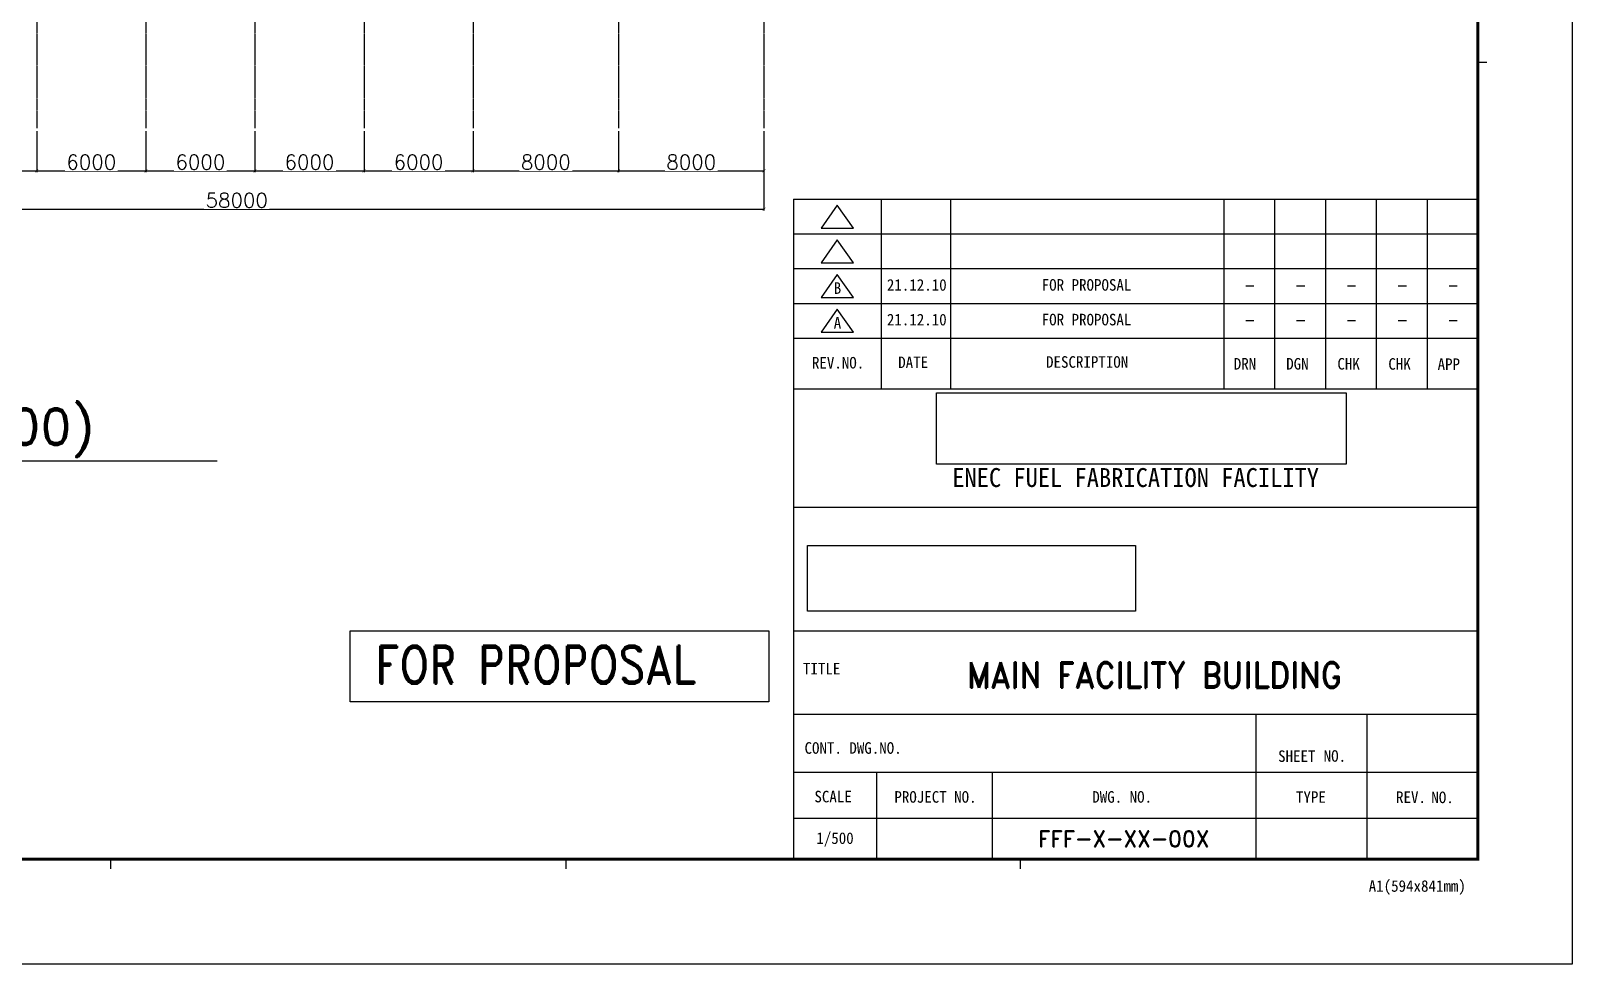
# Model space of a CAD drawing. Header units: millimetres. Extents: x -232466 to 860779, y -177975 to 311634.
# Drawn here: x 538751 to 623529, y -9860 to 41471 of the extents above; entities that cross this region are included whole.
import ezdxf
from ezdxf.enums import TextEntityAlignment as Align

# ---------------------------------------------------------------- set-up
doc = ezdxf.new("R2010")
doc.units = ezdxf.units.MM
doc.header["$XCLIPFRAME"] = 2
doc.linetypes.add('AXES', pattern=[50.8, 31.75, -6.35, 6.35, -6.35])
doc.linetypes.add('CENTER', pattern=[2, 1.25, -0.25, 0.25, -0.25])
for name, color, linetype in [('Center Line', 1, 'CENTER'), ('dim', 7, 'Continuous'), ('TEXT1', 7, 'Continuous'), ('TITLEBOX', 7, 'Continuous'), ('TXT', 2, 'Continuous')]:
    doc.layers.add(name, color=color, linetype=linetype)
doc.layers.add('TEXT', color=7, linetype='Continuous', lineweight=15)
doc.styles.add('RD20', font='ROMAND.SHX', dxfattribs={"width": 0.8, "height": 2})
doc.styles.add('RD6', font='ROMAND.shx', dxfattribs={"width": 0.83, "height": 6})
doc.styles.add('ROMAND', font='romand')
doc.styles.add('RomanS', font='romans.shx')
doc.styles.add('돋움체', font='')
doc.styles.get('돋움체').set_extended_font_data('DotumChe')
doc.dimstyles.new('HYUNDAI', dxfattribs={"dimscale": 120, "dimtxt": 3, "dimasz": 3, "dimexe": 1, "dimexo": 2, "dimgap": 1, "dimtad": 1, "dimdec": 0, "dimdsep": 46, "dimtxsty": 'RomanS', "dimcen": 0, "dimclrd": 256, "dimclre": 256, "dimclrt": 3, "dimadec": 0, "dimazin": 0, "dimtfac": 1, "dimtdec": 0, "dimtix": 1, "dimtmove": 2, "dimatfit": 3, "dimfxl": 1, "dimtvp": 1, "dimtolj": 1, "dimarcsym": 0})
picture_1 = doc.add_image_def('image1', size_in_pixel=(850, 283))
picture_2 = doc.add_image_def('image2.jpg', size_in_pixel=(500, 87))

# ---------------------------------------------------------------- blocks, each defined once
blk = doc.blocks.new('_ArchTick')
at = {"color": 0, "linetype": 'ByBlock', "const_width": 0.15}
blk.add_lwpolyline([(-0.5, -0.5), (0.5, 0.5)], dxfattribs=at)
blk = doc.blocks.new('*D436')
at = {"layer": 'Defpoints', "color": 0}
for p in [(533077, 36118), (539077, 36118), (539077, 33770)]:
    blk.add_point(p, dxfattribs=at)
at = {"layer": 'dim', "lineweight": -2}
for p, q in [((533077, 35958), (533077, 33690)), ((539077, 35958), (539077, 33690)), ((533077, 33770), (539077, 33770))]:
    blk.add_line(p, q, dxfattribs=at)
at = {"layer": 'dim', "lineweight": -2, "xscale": 160, "yscale": 160, "zscale": 160, "rotation": 180}
blk.add_blockref('_ArchTick', (533077, 33770), dxfattribs=at)
at = {"layer": 'dim', "lineweight": -2, "xscale": 160, "yscale": 160, "zscale": 160}
blk.add_blockref('_ArchTick', (539077, 33770), dxfattribs=at)
at = {"layer": 'dim', "color": 0, "insert": (536077, 34250), "char_height": 800, "attachment_point": 5, "style": 'RomanS', "bg_fill": 3, "box_fill_scale": 1.1, "bg_fill_color": 257, "bg_fill_transparency": 0}
blk.add_mtext('\\A1;\\H0.025x;\\H40x;6000', dxfattribs=at)
blk = doc.blocks.new('*D437')
at = {"layer": 'Defpoints', "color": 0}
for p in [(539077, 36118), (545077, 36118), (545077, 33770)]:
    blk.add_point(p, dxfattribs=at)
at = {"layer": 'dim', "lineweight": -2}
for p, q in [((539077, 35958), (539077, 33690)), ((545077, 35958), (545077, 33690)), ((539077, 33770), (545077, 33770))]:
    blk.add_line(p, q, dxfattribs=at)
at = {"layer": 'dim', "lineweight": -2, "xscale": 160, "yscale": 160, "zscale": 160, "rotation": 180}
blk.add_blockref('_ArchTick', (539077, 33770), dxfattribs=at)
at = {"layer": 'dim', "lineweight": -2, "xscale": 160, "yscale": 160, "zscale": 160}
blk.add_blockref('_ArchTick', (545077, 33770), dxfattribs=at)
at = {"layer": 'dim', "color": 0, "insert": (542077, 34250), "char_height": 800, "attachment_point": 5, "style": 'RomanS', "bg_fill": 3, "box_fill_scale": 1.1, "bg_fill_color": 257, "bg_fill_transparency": 0}
blk.add_mtext('\\A1;\\H0.025x;\\H40x;6000', dxfattribs=at)
blk = doc.blocks.new('*D438')
at = {"layer": 'Defpoints', "color": 0}
for p in [(545077, 36118), (551077, 36118), (551077, 33770)]:
    blk.add_point(p, dxfattribs=at)
at = {"layer": 'dim', "lineweight": -2}
for p, q in [((545077, 35958), (545077, 33690)), ((551077, 35958), (551077, 33690)), ((545077, 33770), (551077, 33770))]:
    blk.add_line(p, q, dxfattribs=at)
at = {"layer": 'dim', "lineweight": -2, "xscale": 160, "yscale": 160, "zscale": 160, "rotation": 180}
blk.add_blockref('_ArchTick', (545077, 33770), dxfattribs=at)
at = {"layer": 'dim', "lineweight": -2, "xscale": 160, "yscale": 160, "zscale": 160}
blk.add_blockref('_ArchTick', (551077, 33770), dxfattribs=at)
at = {"layer": 'dim', "color": 0, "insert": (548077, 34250), "char_height": 800, "attachment_point": 5, "style": 'RomanS', "bg_fill": 3, "box_fill_scale": 1.1, "bg_fill_color": 257, "bg_fill_transparency": 0}
blk.add_mtext('\\A1;\\H0.025x;\\H40x;6000', dxfattribs=at)
blk = doc.blocks.new('*D439')
at = {"layer": 'Defpoints', "color": 0}
for p in [(551077, 36118), (557077, 36118), (557077, 33770)]:
    blk.add_point(p, dxfattribs=at)
at = {"layer": 'dim', "lineweight": -2}
for p, q in [((551077, 35958), (551077, 33690)), ((557077, 35958), (557077, 33690)), ((551077, 33770), (557077, 33770))]:
    blk.add_line(p, q, dxfattribs=at)
at = {"layer": 'dim', "lineweight": -2, "xscale": 160, "yscale": 160, "zscale": 160, "rotation": 180}
blk.add_blockref('_ArchTick', (551077, 33770), dxfattribs=at)
at = {"layer": 'dim', "lineweight": -2, "xscale": 160, "yscale": 160, "zscale": 160}
blk.add_blockref('_ArchTick', (557077, 33770), dxfattribs=at)
at = {"layer": 'dim', "color": 0, "insert": (554077, 34250), "char_height": 800, "attachment_point": 5, "style": 'RomanS', "bg_fill": 3, "box_fill_scale": 1.1, "bg_fill_color": 257, "bg_fill_transparency": 0}
blk.add_mtext('\\A1;\\H0.025x;\\H40x;6000', dxfattribs=at)
blk = doc.blocks.new('*D440')
at = {"layer": 'Defpoints', "color": 0}
for p in [(557077, 36118), (563077, 36118), (563077, 33770)]:
    blk.add_point(p, dxfattribs=at)
at = {"layer": 'dim', "lineweight": -2}
for p, q in [((557077, 35958), (557077, 33690)), ((563077, 35958), (563077, 33690)), ((557077, 33770), (563077, 33770))]:
    blk.add_line(p, q, dxfattribs=at)
at = {"layer": 'dim', "lineweight": -2, "xscale": 160, "yscale": 160, "zscale": 160, "rotation": 180}
blk.add_blockref('_ArchTick', (557077, 33770), dxfattribs=at)
at = {"layer": 'dim', "lineweight": -2, "xscale": 160, "yscale": 160, "zscale": 160}
blk.add_blockref('_ArchTick', (563077, 33770), dxfattribs=at)
at = {"layer": 'dim', "color": 0, "insert": (560077, 34250), "char_height": 800, "attachment_point": 5, "style": 'RomanS', "bg_fill": 3, "box_fill_scale": 1.1, "bg_fill_color": 257, "bg_fill_transparency": 0}
blk.add_mtext('\\A1;\\H0.025x;\\H40x;6000', dxfattribs=at)
blk = doc.blocks.new('*D441')
at = {"layer": 'Defpoints', "color": 0}
for p in [(563077, 36118), (571077, 36118), (571077, 33770)]:
    blk.add_point(p, dxfattribs=at)
at = {"layer": 'dim', "lineweight": -2}
for p, q in [((563077, 35958), (563077, 33690)), ((571077, 35958), (571077, 33690)), ((563077, 33770), (571077, 33770))]:
    blk.add_line(p, q, dxfattribs=at)
at = {"layer": 'dim', "lineweight": -2, "xscale": 160, "yscale": 160, "zscale": 160, "rotation": 180}
blk.add_blockref('_ArchTick', (563077, 33770), dxfattribs=at)
at = {"layer": 'dim', "lineweight": -2, "xscale": 160, "yscale": 160, "zscale": 160}
blk.add_blockref('_ArchTick', (571077, 33770), dxfattribs=at)
at = {"layer": 'dim', "color": 0, "insert": (567077, 34250), "char_height": 800, "attachment_point": 5, "style": 'RomanS', "bg_fill": 3, "box_fill_scale": 1.1, "bg_fill_color": 257, "bg_fill_transparency": 0}
blk.add_mtext('\\A1;\\H0.025x;\\H40x;8000', dxfattribs=at)
blk = doc.blocks.new('*D442')
at = {"layer": 'Defpoints', "color": 0}
for p in [(521077, 36118), (579077, 36118), (579077, 31670)]:
    blk.add_point(p, dxfattribs=at)
at = {"layer": 'dim', "lineweight": -2}
for p, q in [((521077, 35958), (521077, 31590)), ((579077, 35958), (579077, 31590)), ((521077, 31670), (579077, 31670))]:
    blk.add_line(p, q, dxfattribs=at)
at = {"layer": 'dim', "lineweight": -2, "xscale": 160, "yscale": 160, "zscale": 160, "rotation": 180}
blk.add_blockref('_ArchTick', (521077, 31670), dxfattribs=at)
at = {"layer": 'dim', "lineweight": -2, "xscale": 160, "yscale": 160, "zscale": 160}
blk.add_blockref('_ArchTick', (579077, 31670), dxfattribs=at)
at = {"layer": 'dim', "color": 0, "insert": (550077, 32150), "char_height": 800, "attachment_point": 5, "style": 'RomanS', "bg_fill": 3, "box_fill_scale": 1.1, "bg_fill_color": 257, "bg_fill_transparency": 0}
blk.add_mtext('\\A1;\\H0.025x;\\H40x;58000', dxfattribs=at)
blk = doc.blocks.new('*D855')
at = {"layer": 'Defpoints', "color": 0}
for p in [(571077, 36118), (579077, 36118), (579077, 33770)]:
    blk.add_point(p, dxfattribs=at)
at = {"layer": 'dim', "lineweight": -2}
for p, q in [((571077, 35958), (571077, 33690)), ((579077, 35958), (579077, 33690)), ((571077, 33770), (579077, 33770))]:
    blk.add_line(p, q, dxfattribs=at)
at = {"layer": 'dim', "lineweight": -2, "xscale": 160, "yscale": 160, "zscale": 160, "rotation": 180}
blk.add_blockref('_ArchTick', (571077, 33770), dxfattribs=at)
at = {"layer": 'dim', "lineweight": -2, "xscale": 160, "yscale": 160, "zscale": 160}
blk.add_blockref('_ArchTick', (579077, 33770), dxfattribs=at)
at = {"layer": 'dim', "color": 0, "insert": (575077, 34250), "char_height": 800, "attachment_point": 5, "style": 'RomanS', "bg_fill": 3, "box_fill_scale": 1.1, "bg_fill_color": 257, "bg_fill_transparency": 0}
blk.add_mtext('\\A1;\\H0.025x;\\H40x;8000', dxfattribs=at)

msp = doc.modelspace()

# ---------------------------------------------------------------- linework, layer by layer
msp.add_line((618343.6, -1836.7), (618343.6, -4126.3))
msp.add_lwpolyline([(493793.4, 17825.3), (549006.5, 17825.3)])
at = {"layer": 'Center Line', "linetype": 'AXES'}
for p, q in [((539076.7, 119292.5), (539076.7, 36118.4)), ((545076.7, 119292.5), (545076.7, 36118.4)), ((551076.7, 119292.5), (551076.7, 36118.4)), ((557076.7, 119292.5), (557076.7, 36118.4)), ((563076.7, 119292.5), (563076.7, 36118.4)), ((571076.7, 119292.5), (571076.7, 36118.4))]:
    msp.add_line(p, q, dxfattribs=at)
at = {"layer": 'TITLEBOX', "color": 4, "linetype": 'Continuous'}
for p, q in [((618843.6, 39733.4), (618343.6, 39733.4)), ((543153.6, -4610.1), (543153.6, -4110.1)), ((543153.6, -4610.1), (543153.6, -4110.1)), ((568187.9, -4610.1), (568187.9, -4110.1)), ((568187.9, -4610.1), (568187.9, -4110.1)), ((593187.9, -4610.1), (593187.9, -4110.1))]:
    msp.add_line(p, q, dxfattribs=at)
at = {"layer": 'TITLEBOX'}
for p, q in [((580693.1, 32207), (618343.6, 32207)), ((580693.1, 32207), (580693.1, -4126.3)), ((580693.1, 32207), (618343.6, 32207)), ((580693.1, 32207), (580693.1, -4126.3)), ((583109.8, 31889), (582219.5, 30617)), ((583109.8, 31889), (582219.5, 30617)), ((584000.2, 30617), (583109.8, 31889)), ((584000.2, 30617), (583109.8, 31889)), ((585526.6, 32207), (585526.6, 21776.7)), ((585526.6, 32207), (585526.6, 21776.7)), ((589342.5, 32207), (589342.5, 21776.7)), ((589342.5, 32207), (589342.5, 21776.7)), ((604363, 32197.7), (604363, 21776.7)), ((604363, 32197.7), (604363, 21776.7)), ((607159.1, 32197.7), (607159.1, 21776.7)), ((607159.1, 32197.7), (607159.1, 21776.7)), ((609955.2, 32197.7), (609955.2, 21776.7)), ((609955.2, 32197.7), (609955.2, 21776.7)), ((612751.4, 32197.7), (612751.4, 21776.7)), ((612751.4, 32197.7), (612751.4, 21776.7)), ((615547.5, 32197.7), (615547.5, 21776.7)), ((615547.5, 32197.7), (615547.5, 21776.7)), ((582219.5, 30617), (584000.2, 30617)), ((582219.5, 30617), (584000.2, 30617)), ((580693.1, 30299), (618343.6, 30299)), ((580693.1, 30299), (618343.6, 30299)), ((583109.8, 29981), (582219.5, 28709)), ((583109.8, 29981), (582219.5, 28709)), ((584000.2, 28709), (583109.8, 29981)), ((584000.2, 28709), (583109.8, 29981)), ((580693.1, 28391), (618343.6, 28391)), ((580693.1, 28391), (618343.6, 28391)), ((582219.5, 28709), (584000.2, 28709)), ((582219.5, 28709), (584000.2, 28709)), ((583109.8, 28073), (582219.5, 26801)), ((583109.8, 28073), (582219.5, 26801)), ((584000.2, 26801), (583109.8, 28073)), ((584000.2, 26801), (583109.8, 28073)), ((580693.1, 26483.1), (618343.6, 26483.1)), ((580693.1, 26483.1), (618343.6, 26483.1)), ((582219.5, 26801), (584000.2, 26801)), ((582219.5, 26801), (584000.2, 26801)), ((583109.8, 26165.1), (582219.5, 24893.1)), ((583109.8, 26165.1), (582219.5, 24893.1)), ((584000.2, 24893.1), (583109.8, 26165.1)), ((584000.2, 24893.1), (583109.8, 26165.1)), ((582219.5, 24893.1), (584000.2, 24893.1)), ((582219.5, 24893.1), (584000.2, 24893.1)), ((580693.1, 24575.1), (618343.6, 24575.1)), ((580693.1, 24575.1), (618343.6, 24575.1)), ((580693.1, 21776.7), (618343.6, 21776.7)), ((580693.1, 21776.7), (618343.6, 21776.7)), ((580693.1, 15279), (618343.6, 15279)), ((580693.1, 15279), (618343.6, 15279)), ((580693.1, 8466.3), (618343.6, 8466.3)), ((580693.1, 8466.3), (618343.6, 8466.3)), ((580693.1, 3887.2), (618343.6, 3887.2)), ((580693.1, 3887.2), (618343.6, 3887.2)), ((606132.7, 3887.2), (606132.7, -4126.3)), ((606132.7, 3887.2), (606132.7, -4126.3)), ((612238.2, 3887.2), (612238.2, -4126.3)), ((612238.2, 3887.2), (612238.2, -4126.3)), ((580693.1, 707.3), (618343.6, 707.3)), ((580693.1, 707.3), (618343.6, 707.3)), ((585272.2, 707.3), (585272.2, -4126.3)), ((585272.2, 707.3), (585272.2, -4126.3)), ((591632.1, 707.3), (591632.1, -4126.3)), ((591632.1, 707.3), (591632.1, -4126.3)), ((580693.1, -1836.7), (618343.6, -1836.7)), ((580693.1, -1836.7), (618343.6, -1836.7))]:
    msp.add_line(p, q, dxfattribs=at)
at = {"layer": 'TITLEBOX', "color": 30, "linetype": 'Continuous'}
for p, q in [((556318.9, 8466.3), (579347.3, 8466.3)), ((556318.9, 4559.4), (556318.9, 8466.3)), ((579347.3, 8466.3), (579347.3, 4559.4)), ((579347.3, 4559.4), (556318.9, 4559.4)), ((593187.9, -4610.1), (593187.9, -4110.1))]:
    msp.add_line(p, q, dxfattribs=at)
at = {"layer": 'TITLEBOX', "color": 30}
msp.add_line((618343.6, -4126.3), (618343.6, -4088.4), dxfattribs=at)
at = {"layer": 'TITLEBOX', "color": 7}
msp.add_lwpolyline([(413278.6, 138640.2), (623528.6, 138640.2), (623528.6, -9859.8), (413278.6, -9859.8)], close=True, dxfattribs=at)
at = {"layer": 'TITLEBOX', "color": 4, "const_width": 175}
msp.add_lwpolyline([(418278.6, 133640.2), (618343.6, 133640.2), (618343.6, -4088.4), (418278.6, -4088.4)], close=True, dxfattribs=at)

# ---------------------------------------------------------------- texts
at = {"layer": 'TEXT', "color": 7, "style": '돋움체'}
for s, height, p in [('B', 636, (583118.3, 27324.2)), ('21.12.10', 635.99, (587481.3, 27497.7)), ('FOR PROPOSAL', 635.989, (596817.2, 27497.7)), ('A', 636, (583118.3, 25416.2)), ('21.12.10', 635.99, (587481.3, 25589.7)), ('FOR PROPOSAL', 635.989, (596817.2, 25589.7))]:
    msp.add_text(s, height=height, dxfattribs=at).set_placement(p, align=Align.MIDDLE_CENTER)
msp.add_text('1/500', height=635.99, dxfattribs=at).set_placement((582982.6, -2981.5), align=Align.MIDDLE)
at = {"layer": 'TEXT1', "color": 3, "style": 'ROMAND'}
msp.add_text('1ST FLOOR PLAN (FL+5.500)', height=2000, dxfattribs=at).set_placement((502593.4, 18700))
at = {"layer": 'TITLEBOX', "style": '돋움체'}
for s, height, p in [('REV.NO.', 635.99, (581713.5, 22898.3)), ('REV.NO.', 635.99, (581713.5, 22898.3)), ('DATE', 635.99, (586459.1, 22923.7)), ('DATE', 635.99, (586459.1, 22923.7)), ('DESCRIPTION', 635.989, (594590.4, 22940.6)), ('DESCRIPTION', 635.989, (594590.4, 22940.6)), ('DRN', 635.99, (604916.2, 22840.8)), ('DRN', 635.99, (604916.2, 22840.8)), ('DGN', 635.99, (607800.8, 22840.8)), ('DGN', 635.99, (607800.8, 22840.8)), ('CHK', 635.99, (610617.1, 22840.8)), ('CHK', 635.99, (610617.1, 22840.8)), ('CHK', 635.99, (613418.1, 22833.8)), ('CHK', 635.99, (613418.1, 22833.8)), ('APP', 635.99, (616127.3, 22820.7)), ('APP', 635.99, (616127.3, 22820.7)), ('TITLE', 635.99, (581220.8, 6073.5)), ('TITLE', 635.99, (581220.8, 6073.5)), ('CONT. DWG.NO.', 635.989, (581307.3, 1711.8)), ('CONT. DWG.NO.', 635.989, (581307.3, 1711.8)), ('SHEET', 635.99, (607354.6, 1263)), ('SHEET', 635.99, (607354.6, 1263)), ('NO.', 635.99, (609860.7, 1272.5)), ('NO.', 635.99, (609860.7, 1272.5)), ('SCALE', 635.99, (581850.9, -960.8)), ('SCALE', 635.99, (581850.9, -960.8)), ('PROJECT NO.', 635.989, (586248.9, -979.7)), ('PROJECT NO.', 635.989, (586248.9, -979.7)), ('DWG. NO.', 635.99, (597133.5, -979.7)), ('DWG. NO.', 635.99, (597133.5, -979.7)), ('TYPE', 635.99, (608337.4, -986.2)), ('TYPE', 635.99, (608337.4, -986.2)), ('REV.', 635.99, (613841.1, -993)), ('REV.', 635.99, (613841.1, -993)), ('NO.', 635.99, (615782.1, -1004.7)), ('NO.', 635.99, (615782.1, -1004.7))]:
    msp.add_text(s, height=height, dxfattribs=at).set_placement(p)
at = {"layer": 'TITLEBOX', "color": 3, "style": '돋움체'}
msp.add_text('ENEC FUEL FABRICATION FACILITY', height=1040.473, dxfattribs=at).set_placement((599518.4, 16903.4), align=Align.MIDDLE)
at = {"layer": 'TITLEBOX', "color": 0, "style": '돋움체'}
msp.add_text('A1(594x841mm)', height=635.989, dxfattribs=at).set_placement((612337.8, -5877.2))
at = {"layer": 'TXT', "color": 7, "style": 'RD20', "width": 0.83}
for p in [(605801, 27149), (608597.1, 27149), (611393.2, 27149), (614189.4, 27149), (616985.5, 27149), (605801, 25241), (608597.1, 25241), (611393.2, 25241), (614189.4, 25241), (616985.5, 25241)]:
    msp.add_text('-', height=706.9, dxfattribs=at).set_placement(p, align=Align.CENTER)
at = {"layer": 'TXT', "color": 30, "linetype": 'Continuous', "style": 'RD6', "width": 0.83}
msp.add_text('FOR PROPOSAL', height=2088.752, dxfattribs=at).set_placement((557695.5, 5567.1))
at = {"layer": 'TXT', "color": 7, "style": 'ROMAND', "width": 0.9}
msp.add_text('MAIN FACILITY BUILDING', height=1413.793, dxfattribs=at).set_placement((600542.4, 6045.4), align=Align.MIDDLE)
at = {"layer": 'TXT', "color": 7, "style": 'RD20'}
msp.add_text('FFF-X-XX-00X', height=883.621, dxfattribs=at).set_placement((598865.3, -3407.5), align=Align.CENTER)

# ---------------------------------------------------------------- pictures from other files: only their frames are drawn
image = msp.add_image(picture_2, insert=(588564.1, 17638.8), size_in_units=(22539.8, 3921.9))
image.dxf.flags = 7
image = msp.add_image(picture_1, insert=(581130.9, 7989.5), size_in_units=(18569.9, 6182.7))
image.set_boundary_path([(15.169, 45.797), (840.684, 210.9)])

# ---------------------------------------------------------------- next in the draw order: dimensions: what is measured, and where the dimension line sits
at = {"layer": 'dim'}
dim = msp.add_linear_dim(base=(539076.7, 33769.9), p1=(533076.7, 36118.4), p2=(539076.7, 36118.4), text='\\H0.025x;\\H40x;<>', dimstyle='HYUNDAI', override={"dimscale": 80, "dimtxt": 10, "dimasz": 2, "dimpost": '\\X', "dimtxsty": 'RomanS', "dimblk1": 'ArchTick', "dimblk2": 'ArchTick', "dimsah": 1, "dimclrt": 0, "dimtfill": 1}, dxfattribs=at)
dim.commit()
dim.dimension.update_dxf_attribs({"geometry": '*D436', "text_midpoint": (536076.7, 34249.9)})

# ---------------------------------------------------------------- next in the draw order: dimensions: what is measured, and where the dimension line sits
dim = msp.add_linear_dim(base=(545076.7, 33769.9), p1=(539076.7, 36118.4), p2=(545076.7, 36118.4), text='\\H0.025x;\\H40x;<>', dimstyle='HYUNDAI', override={"dimscale": 80, "dimtxt": 10, "dimasz": 2, "dimpost": '\\X', "dimtxsty": 'RomanS', "dimblk1": 'ArchTick', "dimblk2": 'ArchTick', "dimsah": 1, "dimclrt": 0, "dimtfill": 1}, dxfattribs=at)
dim.commit()
dim.dimension.update_dxf_attribs({"geometry": '*D437', "text_midpoint": (542076.7, 34249.9)})

# ---------------------------------------------------------------- next in the draw order: dimensions: what is measured, and where the dimension line sits
dim = msp.add_linear_dim(base=(551076.7, 33769.9), p1=(545076.7, 36118.4), p2=(551076.7, 36118.4), text='\\H0.025x;\\H40x;<>', dimstyle='HYUNDAI', override={"dimscale": 80, "dimtxt": 10, "dimasz": 2, "dimpost": '\\X', "dimtxsty": 'RomanS', "dimblk1": 'ArchTick', "dimblk2": 'ArchTick', "dimsah": 1, "dimclrt": 0, "dimtfill": 1}, dxfattribs=at)
dim.commit()
dim.dimension.update_dxf_attribs({"geometry": '*D438', "text_midpoint": (548076.7, 34249.9)})

# ---------------------------------------------------------------- next in the draw order: dimensions: what is measured, and where the dimension line sits
dim = msp.add_linear_dim(base=(557076.7, 33769.9), p1=(551076.7, 36118.4), p2=(557076.7, 36118.4), text='\\H0.025x;\\H40x;<>', dimstyle='HYUNDAI', override={"dimscale": 80, "dimtxt": 10, "dimasz": 2, "dimpost": '\\X', "dimtxsty": 'RomanS', "dimblk1": 'ArchTick', "dimblk2": 'ArchTick', "dimsah": 1, "dimclrt": 0, "dimtfill": 1}, dxfattribs=at)
dim.commit()
dim.dimension.update_dxf_attribs({"geometry": '*D439', "text_midpoint": (554076.7, 34249.9)})

# ---------------------------------------------------------------- next in the draw order: dimensions: what is measured, and where the dimension line sits
dim = msp.add_linear_dim(base=(563076.7, 33769.9), p1=(557076.7, 36118.4), p2=(563076.7, 36118.4), text='\\H0.025x;\\H40x;<>', dimstyle='HYUNDAI', override={"dimscale": 80, "dimtxt": 10, "dimasz": 2, "dimpost": '\\X', "dimtxsty": 'RomanS', "dimblk1": 'ArchTick', "dimblk2": 'ArchTick', "dimsah": 1, "dimclrt": 0, "dimtfill": 1}, dxfattribs=at)
dim.commit()
dim.dimension.update_dxf_attribs({"geometry": '*D440', "text_midpoint": (560076.7, 34249.9)})

# ---------------------------------------------------------------- next in the draw order: dimensions: what is measured, and where the dimension line sits
dim = msp.add_linear_dim(base=(571076.7, 33769.9), p1=(563076.7, 36118.4), p2=(571076.7, 36118.4), text='\\H0.025x;\\H40x;<>', dimstyle='HYUNDAI', override={"dimscale": 80, "dimtxt": 10, "dimasz": 2, "dimpost": '\\X', "dimtxsty": 'RomanS', "dimblk1": 'ArchTick', "dimblk2": 'ArchTick', "dimsah": 1, "dimclrt": 0, "dimtfill": 1}, dxfattribs=at)
dim.commit()
dim.dimension.update_dxf_attribs({"geometry": '*D441', "text_midpoint": (567076.7, 34249.9)})

# ---------------------------------------------------------------- next in the draw order: dimensions: what is measured, and where the dimension line sits
dim = msp.add_linear_dim(base=(579076.7, 31670.3), p1=(521076.7, 36118.4), p2=(579076.7, 36118.4), text='\\H0.025x;\\H40x;<>', dimstyle='HYUNDAI', override={"dimscale": 80, "dimtxt": 10, "dimasz": 2, "dimpost": '\\X', "dimtxsty": 'RomanS', "dimblk1": 'ArchTick', "dimblk2": 'ArchTick', "dimsah": 1, "dimclrt": 0, "dimtfill": 1}, dxfattribs=at)
dim.commit()
dim.dimension.update_dxf_attribs({"geometry": '*D442', "text_midpoint": (550076.7, 32150.3)})

# ---------------------------------------------------------------- next in the draw order: linework, layer by layer
at = {"layer": 'Center Line', "linetype": 'AXES'}
msp.add_line((579076.7, 119292.5), (579076.7, 36118.4), dxfattribs=at)

# ---------------------------------------------------------------- next in the draw order: dimensions: what is measured, and where the dimension line sits
at = {"layer": 'dim'}
dim = msp.add_linear_dim(base=(579076.7, 33769.9), p1=(571076.7, 36118.4), p2=(579076.7, 36118.4), text='\\H0.025x;\\H40x;<>', dimstyle='HYUNDAI', override={"dimscale": 80, "dimtxt": 10, "dimasz": 2, "dimpost": '\\X', "dimtxsty": 'RomanS', "dimblk1": 'ArchTick', "dimblk2": 'ArchTick', "dimsah": 1, "dimclrt": 0, "dimtfill": 1}, dxfattribs=at)
dim.commit()
dim.dimension.update_dxf_attribs({"geometry": '*D855', "text_midpoint": (575076.7, 34249.9)})

doc.saveas('drawing.dxf')
